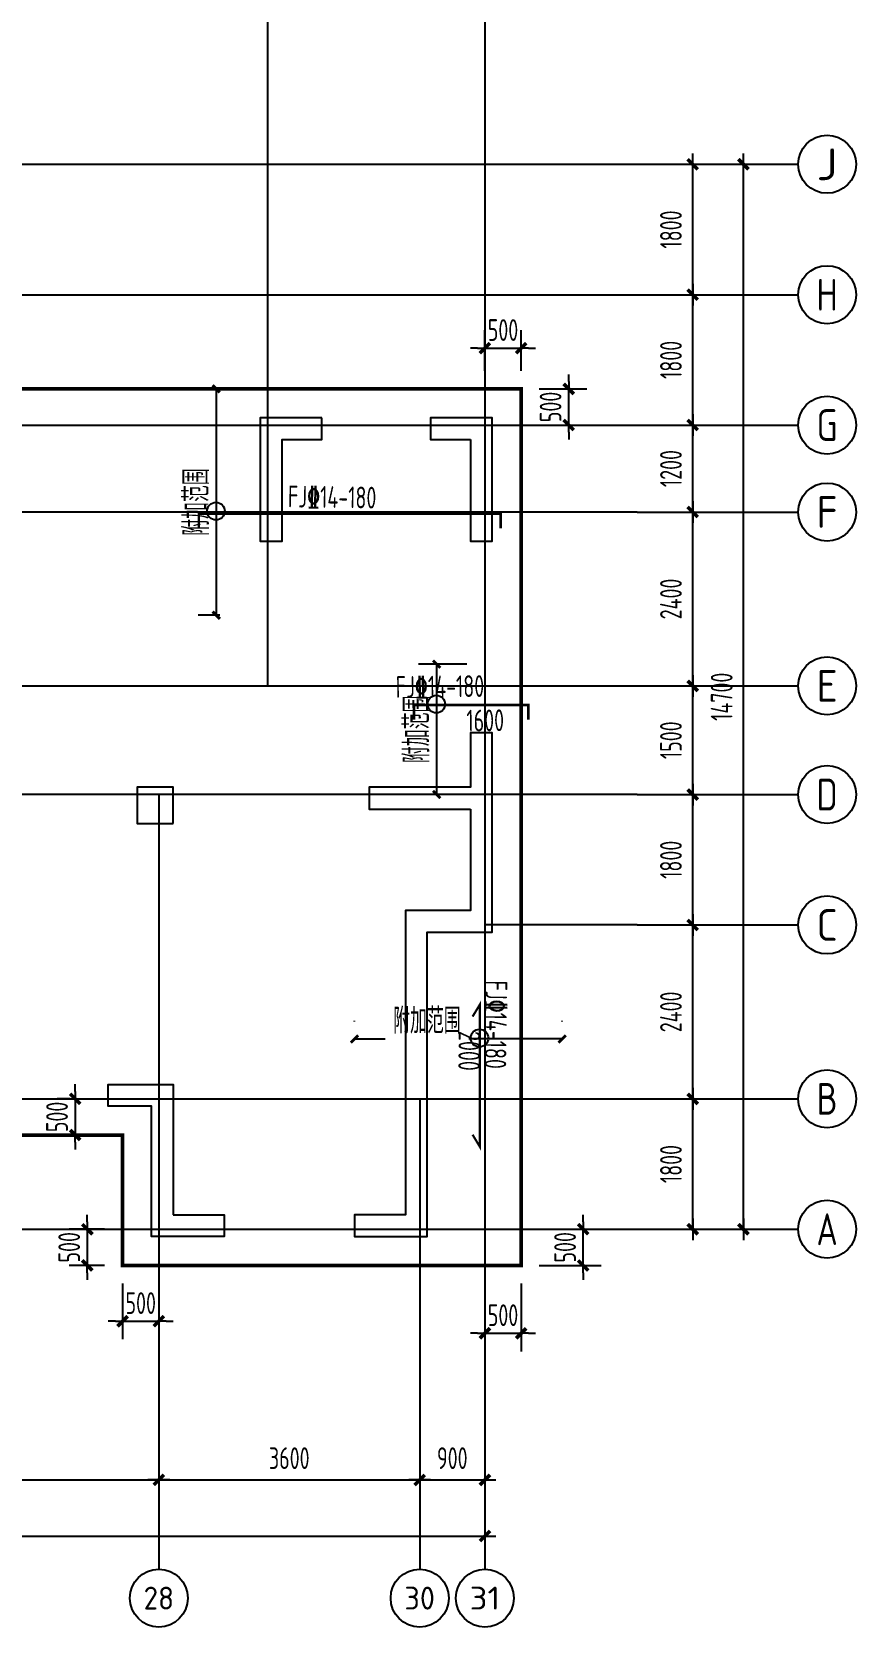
# Model space of a CAD drawing. Extents: x 627893 to 789462, y -407363 to 145317.
# Drawn here: x 717822 to 729197, y -383324 to -361305 of the extents above; entities that cross this region are included whole.
import ezdxf
from ezdxf.enums import TextEntityAlignment as Align

# ---------------------------------------------------------------- set-up
doc = ezdxf.new("R2010")
doc.units = 0
doc.header["$LTSCALE"] = 100
doc.layers.get('0').update_dxf_attribs({"linetype": 'CONTINUOUS'})
doc.layers.get('Defpoints').update_dxf_attribs({"linetype": 'CONTINUOUS'})
for name, color, linetype in [('AXIS', 3, 'CONTINUOUS'), ('AXIS_TEXT', 7, 'CONTINUOUS'), ('COLU', 255, 'CONTINUOUS'), ('DIM', 3, 'CONTINUOUS'), ('dim-wall', 7, 'CONTINUOUS'), ('dote', 253, 'CONTINUOUS'), ('WALL', 255, 'CONTINUOUS'), ('Z-CT', 2, 'CONTINUOUS'), ('支座钢筋标注', 173, 'CONTINUOUS'), ('板底钢筋', 24, 'CONTINUOUS'), ('楼板负筋钢筋', 1, 'CONTINUOUS')]:
    doc.layers.add(name, color=color, linetype=linetype)
doc.styles.add('_TCH_AXIS', font='tssdeng.shx', dxfattribs={"width": 0.7, "bigfont": 'tssdchn.shx'})
doc.styles.add('COMPLEX', font='tssdeng.shx', dxfattribs={"width": 0.7, "bigfont": 'tssdchn.shx'})
doc.styles.add('dim_font', font='tssdeng.shx', dxfattribs={"width": 0.7, "bigfont": 'tssdchn.shx'})
doc.styles.add('Jgcad-DIM', font='tssdeng.shx', dxfattribs={"width": 0.7, "bigfont": 'tssdchn.shx'})
doc.styles.get("Standard").update_dxf_attribs({"font": 'tssdeng.shx', "width": 0.7, "bigfont": 'tssdchn.shx'})
doc.styles.add('TSSD_Dimension', font='Tssdeng.shx', dxfattribs={"width": 0.7, "bigfont": 'tssdchn.shx'})
doc.dimstyles.new('DIMN', dxfattribs={"dimtxt": 300, "dimasz": 1, "dimexe": 250, "dimexo": 300, "dimgap": 150, "dimtad": 1, "dimdec": 0, "dimzin": 0, "dimdsep": 46, "dimtxsty": 'dim_font', "dimblk": '_DIMX', "dimcen": 0.09, "dimclrt": 7, "dimadec": 0, "dimazin": 0, "dimtfac": 1, "dimtdec": 0, "dimtix": 1, "dimtmove": 2, "dimatfit": 3, "dimldrblk": '_DIMX', "dimfxl": 250, "dimtolj": 1, "dimtzin": 0, "dimarcsym": 0})
doc.dimstyles.new('JGCAD_100_117', dxfattribs={"dimtxt": 351, "dimasz": 100, "dimexe": 250, "dimexo": 250, "dimgap": 100, "dimtad": 1, "dimdec": 0, "dimdsep": 46, "dimtxsty": 'Jgcad-DIM', "dimblk1": 'ARCHTICK', "dimblk2": 'ARCHTICK', "dimsah": 1, "dimcen": 0.09, "dimclre": 7, "dimclrt": 1, "dimadec": 3, "dimazin": 0, "dimtfac": 1, "dimtdec": 4, "dimtix": 1, "dimtofl": 0, "dimtmove": 2, "dimatfit": 3, "dimfxl": 1, "dimtolj": 1, "dimtzin": 0, "dimarcsym": 0})
doc.dimstyles.new('TSSD_100_100$0', dxfattribs={"dimtxt": 300, "dimasz": 100, "dimexe": 250, "dimexo": 250, "dimgap": 100, "dimtad": 1, "dimdec": 0, "dimzin": 0, "dimdsep": 46, "dimtxsty": 'TSSD_Dimension', "dimblk": '_TSDBK', "dimblk1": '_TSDBK', "dimblk2": '_TSDBK', "dimsah": 1, "dimcen": 0, "dimclrt": 7, "dimadec": 0, "dimazin": 0, "dimtfac": 1, "dimtdec": 0, "dimtix": 1, "dimtmove": 2, "dimatfit": 3, "dimldrblk": '_TSDBK', "dimfxl": 1, "dimtolj": 1, "dimtzin": 0, "dimarcsym": 0})

# ---------------------------------------------------------------- blocks, each defined once
blk = doc.blocks.new('_AXISO')
blk.add_circle((0, 0), 0.5)
at = {"layer": 'AXIS_TEXT', "style": 'COMPLEX', "width": 1.041667}
blk.add_attdef('A', text='', height=0.56, dxfattribs=at).set_placement((-0.25, -0.28), (0.25, -0.28), align=Align.FIT)
blk = doc.blocks.new('_DIMX')
blk.add_line((-150, 0), (150, 0))
at = {"const_width": 50}
blk.add_lwpolyline([(-70, -70), (70, 70)], dxfattribs=at)
blk = doc.blocks.new('_ArchTick')
at = {"color": 0, "linetype": 'ByBlock', "const_width": 0.4}
blk.add_lwpolyline([(-0.5, -0.5), (0.5, 0.5)], dxfattribs=at)
blk = doc.blocks.new('*D877')
at = {"layer": 'Defpoints', "color": 0}
for p in [(720536, -366232), (720366, -369357), (720664, -369357)]:
    blk.add_point(p, dxfattribs=at)
at = {"layer": 'dim-wall', "color": 7, "lineweight": -2}
for p, q in [((720286, -366232), (720116, -366232)), ((720414, -369357), (720116, -369357))]:
    blk.add_line(p, q, dxfattribs=at)
at = {"layer": 'dim-wall', "color": 0, "lineweight": -2}
blk.add_line((720366, -366232), (720366, -369357), dxfattribs=at)
at = {"layer": 'dim-wall', "color": 0, "lineweight": -2, "xscale": 100, "yscale": 100, "zscale": 100}
for p, rotation in [((720366, -366232), 90), ((720366, -369357), 270)]:
    blk.add_blockref('_ArchTick', p, dxfattribs=dict(at, rotation=rotation))
at = {"layer": 'dim-wall', "color": 1, "insert": (720091, -367795), "char_height": 351, "attachment_point": 5, "rotation": 90, "style": 'Jgcad-DIM'}
blk.add_mtext('\\A1;\\A1;\\A1;附加范围', dxfattribs=at)
blk = doc.blocks.new('*D879')
at = {"layer": 'Defpoints', "color": 0}
for p in [(722274, -375206), (722274, -375217), (725140, -375217)]:
    blk.add_point(p, dxfattribs=at)
at = {"layer": 'dim-wall', "color": 7, "lineweight": -2}
for p, q in [((722274, -374967), (722274, -374956)), ((725140, -374967), (725140, -374956))]:
    blk.add_line(p, q, dxfattribs=at)
at = {"layer": 'dim-wall', "color": 0, "lineweight": -2}
for p, q in [((722274, -375206), (722696, -375206)), ((725140, -375206), (723852, -375206))]:
    blk.add_line(p, q, dxfattribs=at)
at = {"layer": 'dim-wall', "color": 0, "lineweight": -2, "xscale": 100, "yscale": 100, "zscale": 100, "rotation": 180}
blk.add_blockref('_ArchTick', (722274, -375206), dxfattribs=at)
at = {"layer": 'dim-wall', "color": 0, "lineweight": -2, "xscale": 100, "yscale": 100, "zscale": 100}
blk.add_blockref('_ArchTick', (725140, -375206), dxfattribs=at)
at = {"layer": 'dim-wall', "color": 1, "insert": (723274, -374956), "char_height": 351, "attachment_point": 5, "style": 'Jgcad-DIM'}
blk.add_mtext('\\A1;\\A1;\\A1;\\A1;\\A1;附加范围', dxfattribs=at)
blk = doc.blocks.new('*D881')
at = {"layer": 'Defpoints', "color": 0}
for p in [(724074, -370032), (723408, -371832), (723874, -371832)]:
    blk.add_point(p, dxfattribs=at)
at = {"layer": 'dim-wall', "color": 7, "lineweight": -2}
for p, q in [((723824, -370032), (723158, -370032)), ((723624, -371832), (723158, -371832))]:
    blk.add_line(p, q, dxfattribs=at)
at = {"layer": 'dim-wall', "color": 0, "lineweight": -2}
blk.add_line((723408, -370032), (723408, -371832), dxfattribs=at)
at = {"layer": 'dim-wall', "color": 0, "lineweight": -2, "xscale": 100, "yscale": 100, "zscale": 100}
for p, rotation in [((723408, -370032), 90), ((723408, -371832), 270)]:
    blk.add_blockref('_ArchTick', p, dxfattribs=dict(at, rotation=rotation))
at = {"layer": 'dim-wall', "color": 1, "insert": (723133, -370932), "char_height": 351, "attachment_point": 5, "rotation": 90, "style": 'Jgcad-DIM'}
blk.add_mtext('\\A1;\\A1;\\A1;\\A1;附加范围', dxfattribs=at)
blk = doc.blocks.new('_TSDBK')
blk.add_line((-1, 0), (0, 0))
at = {"const_width": 0.5}
blk.add_lwpolyline([(-0.7, -0.7), (0.7, 0.7)], dxfattribs=at)
blk = doc.blocks.new('*D951')
at = {"layer": 'Defpoints', "color": 0}
for p in [(718599, -376032), (718419, -376532), (718599, -376532)]:
    blk.add_point(p, dxfattribs=at)
at = {"layer": 'DIM', "color": 0, "lineweight": -2}
for p, q in [((718419, -375932), (718419, -375832)), ((718349, -376032), (718169, -376032)), ((718419, -376032), (718419, -376532)), ((718349, -376532), (718169, -376532)), ((718419, -376632), (718419, -376732))]:
    blk.add_line(p, q, dxfattribs=at)
at = {"layer": 'DIM', "color": 0, "lineweight": -2, "xscale": 100, "yscale": 100, "zscale": 100}
for p, rotation in [((718419, -376032), 270), ((718419, -376532), 90)]:
    blk.add_blockref('_TSDBK', p, dxfattribs=dict(at, rotation=rotation))
at = {"layer": 'DIM', "color": 7, "insert": (718169, -376282), "char_height": 300, "attachment_point": 5, "rotation": 90, "style": 'TSSD_Dimension'}
blk.add_mtext('\\A1;500', dxfattribs=at)
blk = doc.blocks.new('*D952')
at = {"layer": 'Defpoints', "color": 0}
for p in [(719074, -378332), (719574, -378332), (719574, -379102)]:
    blk.add_point(p, dxfattribs=at)
at = {"layer": 'DIM', "color": 0, "lineweight": -2}
for p, q in [((719074, -378582), (719074, -379352)), ((719574, -378582), (719574, -379352)), ((718974, -379102), (718874, -379102)), ((719074, -379102), (719574, -379102)), ((719674, -379102), (719774, -379102))]:
    blk.add_line(p, q, dxfattribs=at)
at = {"layer": 'DIM', "color": 0, "lineweight": -2, "xscale": 100, "yscale": 100, "zscale": 100}
blk.add_blockref('_TSDBK', (719074, -379102), dxfattribs=at)
at = {"layer": 'DIM', "color": 0, "lineweight": -2, "xscale": 100, "yscale": 100, "zscale": 100, "rotation": 180}
blk.add_blockref('_TSDBK', (719574, -379102), dxfattribs=at)
at = {"layer": 'DIM', "color": 7, "insert": (719324, -378852), "char_height": 300, "attachment_point": 5, "style": 'TSSD_Dimension'}
blk.add_mtext('\\A1;500', dxfattribs=at)
blk = doc.blocks.new('*D953')
at = {"layer": 'Defpoints', "color": 0}
for p in [(719074, -377832), (718587, -378332), (719074, -378332)]:
    blk.add_point(p, dxfattribs=at)
at = {"layer": 'DIM', "color": 0, "lineweight": -2}
for p, q in [((718824, -377832), (718337, -377832)), ((718587, -377732), (718587, -377632)), ((718587, -377832), (718587, -378332)), ((718824, -378332), (718337, -378332)), ((718587, -378432), (718587, -378532))]:
    blk.add_line(p, q, dxfattribs=at)
at = {"layer": 'DIM', "color": 0, "lineweight": -2, "xscale": 100, "yscale": 100, "zscale": 100}
for p, rotation in [((718587, -377832), 270), ((718587, -378332), 90)]:
    blk.add_blockref('_TSDBK', p, dxfattribs=dict(at, rotation=rotation))
at = {"layer": 'DIM', "color": 7, "insert": (718337, -378082), "char_height": 300, "attachment_point": 5, "rotation": 90, "style": 'TSSD_Dimension'}
blk.add_mtext('\\A1;500', dxfattribs=at)
blk = doc.blocks.new('*D954')
at = {"layer": 'Defpoints', "color": 0}
for p in [(724074, -378332), (724574, -378332), (724574, -379269)]:
    blk.add_point(p, dxfattribs=at)
at = {"layer": 'DIM', "color": 0, "lineweight": -2}
for p, q in [((724074, -378582), (724074, -379519)), ((724574, -378582), (724574, -379519)), ((723974, -379269), (723874, -379269)), ((724074, -379269), (724574, -379269)), ((724674, -379269), (724774, -379269))]:
    blk.add_line(p, q, dxfattribs=at)
at = {"layer": 'DIM', "color": 0, "lineweight": -2, "xscale": 100, "yscale": 100, "zscale": 100}
blk.add_blockref('_TSDBK', (724074, -379269), dxfattribs=at)
at = {"layer": 'DIM', "color": 0, "lineweight": -2, "xscale": 100, "yscale": 100, "zscale": 100, "rotation": 180}
blk.add_blockref('_TSDBK', (724574, -379269), dxfattribs=at)
at = {"layer": 'DIM', "color": 7, "insert": (724324, -379019), "char_height": 300, "attachment_point": 5, "style": 'TSSD_Dimension'}
blk.add_mtext('\\A1;500', dxfattribs=at)
blk = doc.blocks.new('*D955')
at = {"layer": 'Defpoints', "color": 0}
for p in [(724574, -377832), (725430, -377832), (724574, -378332)]:
    blk.add_point(p, dxfattribs=at)
at = {"layer": 'DIM', "color": 0, "lineweight": -2}
for p, q in [((724824, -377832), (725680, -377832)), ((725430, -377732), (725430, -377632)), ((725430, -378332), (725430, -377832)), ((724824, -378332), (725680, -378332)), ((725430, -378432), (725430, -378532))]:
    blk.add_line(p, q, dxfattribs=at)
at = {"layer": 'DIM', "color": 0, "lineweight": -2, "xscale": 100, "yscale": 100, "zscale": 100}
for p, rotation in [((725430, -377832), 270), ((725430, -378332), 90)]:
    blk.add_blockref('_TSDBK', p, dxfattribs=dict(at, rotation=rotation))
at = {"layer": 'DIM', "color": 7, "insert": (725180, -378082), "char_height": 300, "attachment_point": 5, "rotation": 90, "style": 'TSSD_Dimension'}
blk.add_mtext('\\A1;500', dxfattribs=at)
blk = doc.blocks.new('*D956')
at = {"layer": 'Defpoints', "color": 0}
for p in [(724574, -366232), (725231, -366232), (724574, -366732)]:
    blk.add_point(p, dxfattribs=at)
at = {"layer": 'DIM', "color": 0, "lineweight": -2}
for p, q in [((725231, -366132), (725231, -366032)), ((724824, -366232), (725481, -366232)), ((725231, -366732), (725231, -366232)), ((724824, -366732), (725481, -366732)), ((725231, -366832), (725231, -366932))]:
    blk.add_line(p, q, dxfattribs=at)
at = {"layer": 'DIM', "color": 0, "lineweight": -2, "xscale": 100, "yscale": 100, "zscale": 100}
for p, rotation in [((725231, -366232), 270), ((725231, -366732), 90)]:
    blk.add_blockref('_TSDBK', p, dxfattribs=dict(at, rotation=rotation))
at = {"layer": 'DIM', "color": 7, "insert": (724981, -366482), "char_height": 300, "attachment_point": 5, "rotation": 90, "style": 'TSSD_Dimension'}
blk.add_mtext('\\A1;500', dxfattribs=at)
blk = doc.blocks.new('*D957')
at = {"layer": 'Defpoints', "color": 0}
for p in [(724574, -365670), (724074, -366232), (724574, -366232)]:
    blk.add_point(p, dxfattribs=at)
at = {"layer": 'DIM', "color": 0, "lineweight": -2}
for p, q in [((724074, -365982), (724074, -365420)), ((724574, -365982), (724574, -365420)), ((723974, -365670), (723874, -365670)), ((724074, -365670), (724574, -365670)), ((724674, -365670), (724774, -365670))]:
    blk.add_line(p, q, dxfattribs=at)
at = {"layer": 'DIM', "color": 0, "lineweight": -2, "xscale": 100, "yscale": 100, "zscale": 100}
blk.add_blockref('_TSDBK', (724074, -365670), dxfattribs=at)
at = {"layer": 'DIM', "color": 0, "lineweight": -2, "xscale": 100, "yscale": 100, "zscale": 100, "rotation": 180}
blk.add_blockref('_TSDBK', (724574, -365670), dxfattribs=at)
at = {"layer": 'DIM', "color": 7, "insert": (724324, -365420), "char_height": 300, "attachment_point": 5, "style": 'TSSD_Dimension'}
blk.add_mtext('\\A1;500', dxfattribs=at)

msp = doc.modelspace()

# ---------------------------------------------------------------- linework, layer by layer
at = {"layer": 'AXIS'}
for p, q in [((726174, -363132.4), (728396.7, -363132.4)), ((726174, -364932.4), (728396.7, -364932.4)), ((726174, -366732.4), (728396.7, -366732.4)), ((726174, -367932.4), (728396.7, -367932.4)), ((726174, -370332.4), (728396.7, -370332.4)), ((726174, -371832.4), (728396.7, -371832.4)), ((726174, -373632.4), (728396.7, -373632.4)), ((726174, -376032.4), (728396.7, -376032.4)), ((726174, -377832.4), (728396.7, -377832.4)), ((719574, -380232.4), (719574, -382524.3)), ((723174, -380232.4), (723174, -382524.3)), ((724074, -380232.4), (724074, -382524.3))]:
    msp.add_line(p, q, dxfattribs=at)
at = {"layer": 'COLU'}
msp.add_lwpolyline([(719774, -372232.4), (719774, -371732.4), (719274, -371732.4), (719274, -372232.4)], close=True, dxfattribs=at)
at = {"layer": 'dim-wall'}
for centre in [(720361.7, -367920.3), (723403.9, -370584.3), (723999.6, -375194.3)]:
    msp.add_circle(centre, 121.8, dxfattribs=at)
at = {"layer": 'dote'}
for p, q in [((721074, -360131.4), (721074, -370332.4)), ((724074, -360131.4), (724074, -380232.4)), ((671970.6, -363132.4), (726174, -363132.4)), ((671970.6, -364932.4), (726174, -364932.4)), ((671970.6, -366732.4), (726174, -366732.4)), ((726174, -367932.4), (710474, -367932.4)), ((671970.6, -370332.4), (726174, -370332.4)), ((726174, -371832.4), (671970.6, -371832.4)), ((719574, -371832.4), (719574, -380232.4)), ((726174, -373632.4), (724074, -373632.4)), ((671970.6, -376032.4), (726174, -376032.4)), ((723174, -376032.4), (723174, -380232.4)), ((672270.6, -377832.4), (726174, -377832.4))]:
    msp.add_line(p, q, dxfattribs=at)
at = {"layer": 'WALL'}
for points in [[(721824, -366632.4), (720974, -366632.4), (720974, -368332.4), (721274, -368332.4), (721274, -366932.4), (721824, -366932.4)], [(723874, -366932.4), (723874, -368332.4), (724174, -368332.4), (724174, -366632.4), (723324, -366632.4), (723324, -366932.4)], [(723876, -372032.4), (723876, -373432.4), (722976, -373432.4), (722976, -377632.4), (722276, -377632.4), (722276, -377932.4), (723276, -377932.4), (723276, -373732.4), (724176, -373732.4), (724176, -370982.4), (723876, -370982.4), (723876, -371732.4), (722476, -371732.4), (722476, -372032.4)], [(719774, -377632.4), (720474, -377632.4), (720474, -377932.4), (719474, -377932.4), (719474, -376132.4), (718874, -376132.4), (718874, -375832.4), (719774, -375832.4)]]:
    msp.add_lwpolyline(points, close=True, dxfattribs=at)
at = {"layer": 'Z-CT', "const_width": 50}
msp.add_lwpolyline([(691174, -366232.4), (707774, -366232.4), (707774, -364432.4), (709874, -364432.4), (709874, -362632.4), (713674, -362632.4), (713674, -364432.4), (715774, -364432.4), (715774, -366232.4), (724574, -366232.4), (724574, -378332.4), (719074, -378332.4), (719074, -376532.4), (704474, -376532.4)], dxfattribs=at)
at = {"layer": '板底钢筋', "const_width": 30}
msp.add_lwpolyline([(723904, -376527.5), (724004, -376694.2), (724004, -374730.4), (723904, -374897)], dxfattribs=at)
at = {"layer": '楼板负筋钢筋', "const_width": 35}
for points in [[(724291.6, -368156.4), (724291.6, -367956.4), (720126.9, -367956.4), (720126.9, -368156.4)], [(724674, -370796.4), (724674, -370596.4), (723096.3, -370596.4), (723096.3, -370796.4)]]:
    msp.add_lwpolyline(points, dxfattribs=at)

# ---------------------------------------------------------------- block references
at = {"layer": 'AXIS'}
ref = msp.add_blockref('_AXISO', (728796.7, -363132.4), dxfattribs=dict(at, xscale=800, yscale=800, zscale=800))
ref.add_attrib('A', 'J', dxfattribs={"layer": 'AXIS_TEXT', "height": 438.4, "style": '_TCH_AXIS', "width": 1.733333}).set_placement((728650.5, -363351.6), (728942.8, -363351.6), align=Align.FIT)
ref = msp.add_blockref('_AXISO', (728796.7, -364932.4), dxfattribs=dict(at, xscale=800, yscale=800, zscale=800))
ref.add_attrib('A', 'H', dxfattribs={"layer": 'AXIS_TEXT', "height": 438.4, "style": '_TCH_AXIS', "width": 1.238095}).set_placement((728650.5, -365151.6), (728942.8, -365151.6), align=Align.FIT)
ref = msp.add_blockref('_AXISO', (728796.7, -366732.4), dxfattribs=dict(at, xscale=800, yscale=800, zscale=800))
ref.add_attrib('A', 'G', dxfattribs={"layer": 'AXIS_TEXT', "height": 438.4, "style": '_TCH_AXIS', "width": 1.155556}).set_placement((728650.5, -366951.6), (728942.8, -366951.6), align=Align.FIT)
ref = msp.add_blockref('_AXISO', (728796.7, -367932.4), dxfattribs=dict(at, xscale=800, yscale=800, zscale=800))
ref.add_attrib('A', 'F', dxfattribs={"layer": 'AXIS_TEXT', "height": 438.4, "style": '_TCH_AXIS', "width": 1.333333}).set_placement((728650.5, -368151.6), (728942.8, -368151.6), align=Align.FIT)
ref = msp.add_blockref('_AXISO', (728796.7, -370332.4), dxfattribs=dict(at, xscale=800, yscale=800, zscale=800))
ref.add_attrib('A', 'E', dxfattribs={"layer": 'AXIS_TEXT', "height": 438.4, "style": '_TCH_AXIS', "width": 1.333333}).set_placement((728650.5, -370551.6), (728942.8, -370551.6), align=Align.FIT)
ref = msp.add_blockref('_AXISO', (728796.7, -371832.4), dxfattribs=dict(at, xscale=800, yscale=800, zscale=800))
ref.add_attrib('A', 'D', dxfattribs={"layer": 'AXIS_TEXT', "height": 438.4, "style": '_TCH_AXIS', "width": 1.238095}).set_placement((728650.5, -372051.6), (728942.8, -372051.6), align=Align.FIT)
ref = msp.add_blockref('_AXISO', (728796.7, -373632.4), dxfattribs=dict(at, xscale=800, yscale=800, zscale=800))
ref.add_attrib('A', 'C', dxfattribs={"layer": 'AXIS_TEXT', "height": 438.4, "style": '_TCH_AXIS', "width": 1.155556}).set_placement((728650.5, -373851.6), (728942.8, -373851.6), align=Align.FIT)
ref = msp.add_blockref('_AXISO', (728796.7, -376032.4), dxfattribs=dict(at, xscale=800, yscale=800, zscale=800))
ref.add_attrib('A', 'B', dxfattribs={"layer": 'AXIS_TEXT', "height": 438.4, "style": '_TCH_AXIS', "width": 1.238095}).set_placement((728650.5, -376251.6), (728942.8, -376251.6), align=Align.FIT)
ref = msp.add_blockref('_AXISO', (728796.7, -377832.4), dxfattribs=dict(at, xscale=800, yscale=800, zscale=800))
ref.add_attrib('A', 'A', dxfattribs={"layer": 'AXIS_TEXT', "height": 438.4, "style": '_TCH_AXIS', "width": 1.083333}).set_placement((728650.5, -378051.6), (728942.8, -378051.6), align=Align.FIT)
ref = msp.add_blockref('_AXISO', (719574, -382924.3), dxfattribs=dict(at, xscale=800, yscale=800, zscale=800))
ref.add_attrib('A', '28', dxfattribs={"layer": 'AXIS_TEXT', "height": 315.75, "style": '_TCH_AXIS', "width": 1.019608}).set_placement((719363.5, -383082.1), (719784.5, -383082.1), align=Align.FIT)
ref = msp.add_blockref('_AXISO', (723174, -382924.3), dxfattribs=dict(at, xscale=800, yscale=800, zscale=800))
ref.add_attrib('A', '30', dxfattribs={"layer": 'AXIS_TEXT', "height": 315.75, "style": '_TCH_AXIS', "width": 1.019608}).set_placement((722963.5, -383082.1), (723384.5, -383082.1), align=Align.FIT)
ref = msp.add_blockref('_AXISO', (724074, -382924.3), dxfattribs=dict(at, xscale=800, yscale=800, zscale=800))
ref.add_attrib('A', '31', dxfattribs={"layer": 'AXIS_TEXT', "height": 315.75, "style": '_TCH_AXIS', "width": 1.386667}).set_placement((723863.5, -383082.1), (724284.5, -383082.1), align=Align.FIT)

# ---------------------------------------------------------------- texts
at = {"layer": '支座钢筋标注', "color": 47, "width": 0.7}
for s, rotation, p in [('FJ%%13214-180', 359.18029, (721353.2, -367867.2)), ('FJ%%13214-180', 0.69677, (722844.7, -370498.4)), ('1600', 0.69677, (723820.2, -370962.5)), ('FJ%%13214-180', 269.18029, (724084.6, -374395.8)), ('2000', 269.18029, (723713.2, -375094.6))]:
    msp.add_text(s, height=300, rotation=rotation, dxfattribs=at).set_placement(p)

# ---------------------------------------------------------------- dimensions: what is measured, and where the dimension line sits
at = {"layer": 'AXIS'}
for base, p1, p2 in [((727641.7, -363132.4), (726252.7, -377832.4), (726252.7, -363132.4)), ((726941.7, -363132.4), (726252.7, -364932.4), (726252.7, -363132.4)), ((726941.7, -364932.4), (726252.7, -366732.4), (726252.7, -364932.4)), ((726941.7, -366732.4), (726252.7, -367932.4), (726252.7, -366732.4)), ((726941.7, -367932.4), (726252.7, -370332.4), (726252.7, -367932.4)), ((726941.7, -370332.4), (726252.7, -371832.4), (726252.7, -370332.4)), ((726941.7, -371832.4), (726252.7, -373632.4), (726252.7, -371832.4)), ((726941.7, -373632.4), (726252.7, -376032.4), (726252.7, -373632.4)), ((726941.7, -376032.4), (726252.7, -377832.4), (726252.7, -376032.4))]:
    msp.add_linear_dim(base=base, p1=p1, p2=p2, angle=90, dimstyle='DIMN', dxfattribs=at).render()
for base, p1, p2 in [((724074, -382067.3), (674274, -380232.4), (724074, -380232.4)), ((719574, -381292.2), (715074, -380232.4), (719574, -380232.4)), ((723174, -381292.2), (719574, -380232.4), (723174, -380232.4)), ((724074, -381292.2), (723174, -380232.4), (724074, -380232.4))]:
    msp.add_linear_dim(base=base, p1=p1, p2=p2, dimstyle='DIMN', dxfattribs=at).render()
at = {"layer": 'DIM'}
for base, p1, p2, picture, middle in [((724574, -365670.2), (724074, -366232.4), (724574, -366232.4), '*D957', (724324, -365420.2)), ((719574, -379102.2), (719074, -378332.4), (719574, -378332.4), '*D952', (719324, -378852.2)), ((724574, -379268.7), (724074, -378332.4), (724574, -378332.4), '*D954', (724324, -379018.7))]:
    dim = msp.add_linear_dim(base=base, p1=p1, p2=p2, dimstyle='TSSD_100_100$0', dxfattribs=at)
    dim.commit()
    dim.dimension.update_dxf_attribs({"geometry": picture, "text_midpoint": middle})
for base, p1, p2, picture, middle in [((725231.1, -366232.4), (724574, -366732.4), (724574, -366232.4), '*D956', (724981.1, -366482.4)), ((718419.4, -376532.4), (718598.9, -376032.4), (718598.9, -376532.4), '*D951', (718169.4, -376282.4)), ((718586.6, -378332.4), (719074, -377832.4), (719074, -378332.4), '*D953', (718336.6, -378082.4)), ((725429.8, -377832.4), (724574, -378332.4), (724574, -377832.4), '*D955', (725179.8, -378082.4))]:
    dim = msp.add_linear_dim(base=base, p1=p1, p2=p2, angle=90, dimstyle='TSSD_100_100$0', dxfattribs=at)
    dim.commit()
    dim.dimension.update_dxf_attribs({"geometry": picture, "text_midpoint": middle})
at = {"layer": 'dim-wall'}
for base, p1, p2, text, picture, middle in [((720366, -369357.4), (720536.1, -366232.4), (720664, -369357.4), '\\A1;\\A1;附加范围', '*D877', (720090.5, -367794.9)), ((723408.2, -371832.4), (724074, -370032.4), (723874, -371832.4), '\\A1;\\A1;\\A1;附加范围', '*D881', (723132.7, -370932.4))]:
    dim = msp.add_linear_dim(base=base, p1=p1, p2=p2, angle=90, text=text, dimstyle='JGCAD_100_117', dxfattribs=at)
    dim.commit()
    dim.dimension.update_dxf_attribs({"geometry": picture, "text_midpoint": middle})
dim = msp.add_linear_dim(base=(722274, -375206.4), p1=(725140.1, -375216.7), p2=(722274, -375216.7), angle=180, text='\\A1;\\A1;\\A1;\\A1;附加范围', dimstyle='JGCAD_100_117', dxfattribs=at)
dim.commit()
dim.dimension.update_dxf_attribs({"geometry": '*D879', "text_midpoint": (723274, -374956.4), "dimtype": 160})

doc.saveas('drawing.dxf')
